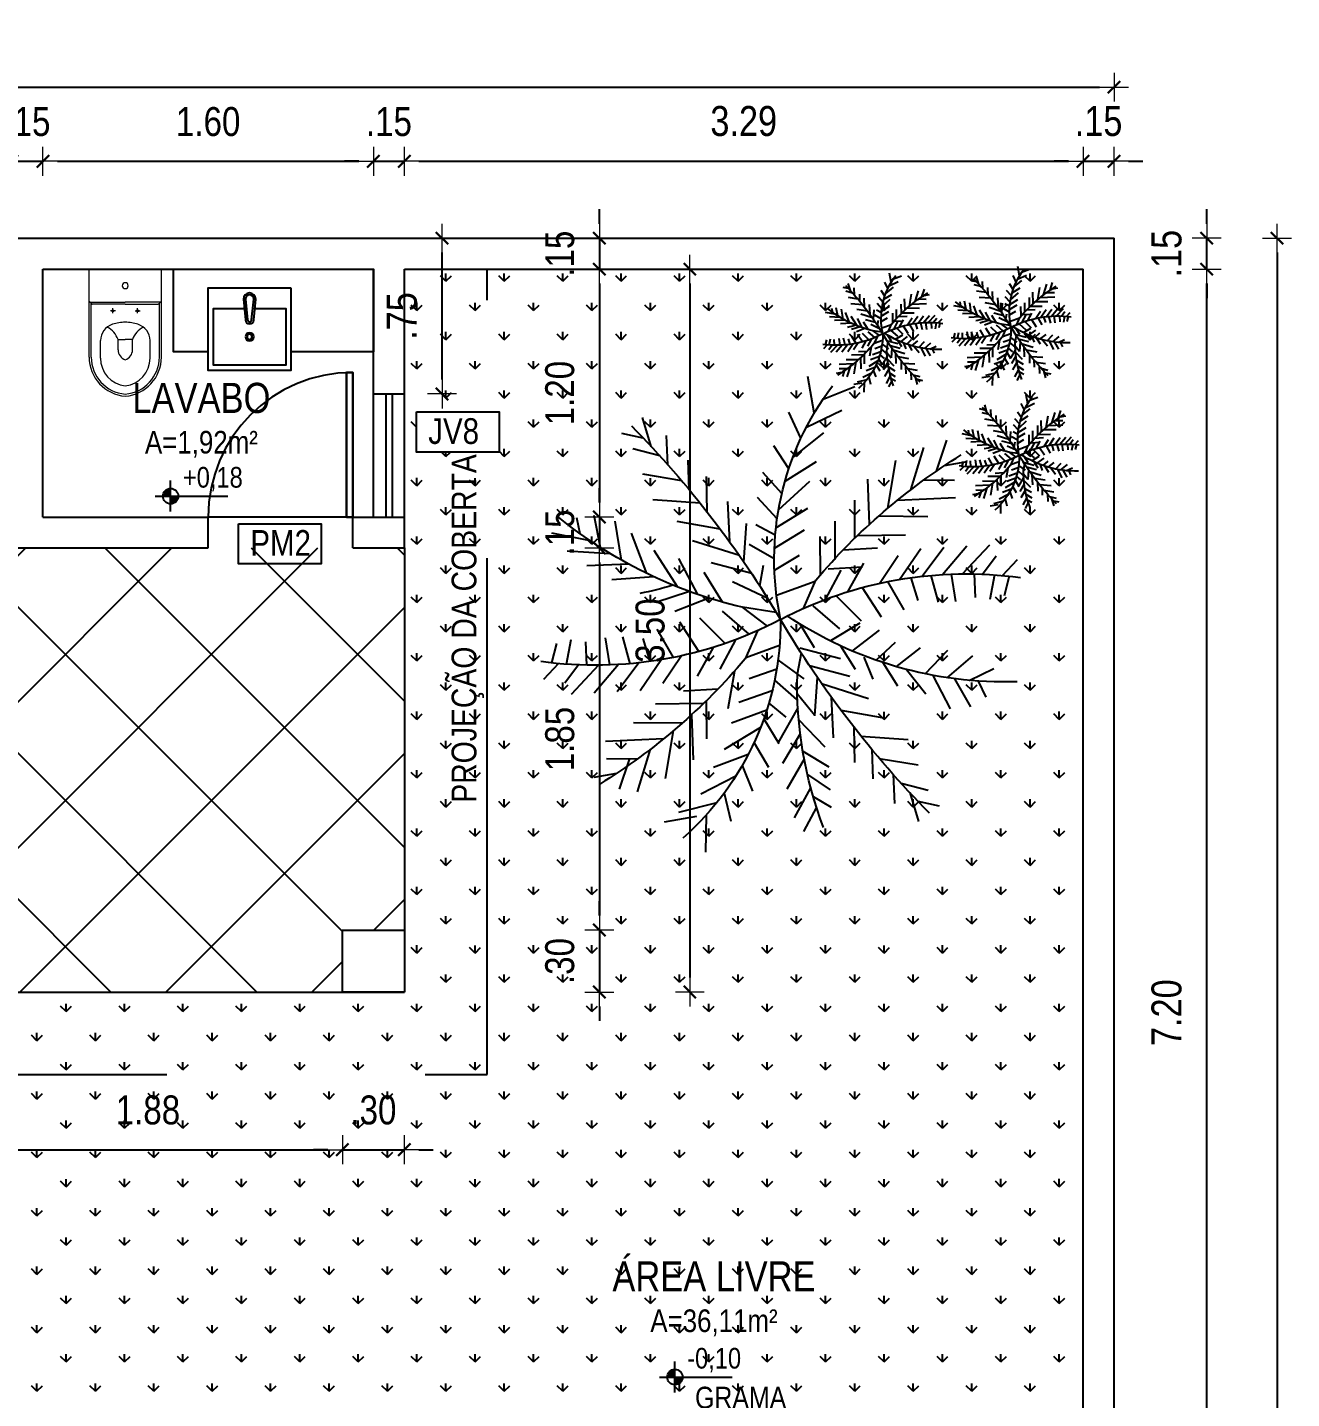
# Model space of a CAD drawing. Header units: millimetres. Extents: x -6300 to 1991, y -4770 to 4545.
# Drawn here: x 1512.57 to 1518.69, y 108.94 to 115.58 of the extents above; entities that cross this region are included whole.
import ezdxf
from ezdxf.enums import TextEntityAlignment as Align

# ---------------------------------------------------------------- set-up
doc = ezdxf.new("R2010")
doc.units = ezdxf.units.MM
doc.header["$LTSCALE"] = 20
doc.header["$MEASUREMENT"] = 0
doc.linetypes.add('CONTINU', pattern=[0])
doc.linetypes.add('HIDDEN2', pattern=[0.1875, 0.125, -0.0625])
doc.layers.get('0').update_dxf_attribs({"linetype": 'CONTINUOUS'})
doc.layers.get('DEFPOINTS').update_dxf_attribs({"linetype": 'CONTINUOUS'})
for name, color, linetype in [('AR-MOB', 252, 'CONTINUOUS'), ('COTA', 7, 'CONTINUOUS'), ('E-hatch', 8, 'CONTINUOUS'), ('E-txt-g', 3, 'CONTINUOUS'), ('LAYER1', 7, 'CONTINUOUS'), ('MOB', 251, 'CONTINUOUS'), ('VE', 118, 'CONTINUOUS'), ('VEGET', 76, 'CONTINUOUS')]:
    doc.layers.add(name, color=color, linetype=linetype)
for name, color, linetype, lineweight in [('E-Lay-9', 9, 'CONTINUOUS', 9), ('E-Pen-C', 4, 'CONTINUOUS', 15), ('E-Pen-G', 3, 'CONTINUOUS', 30), ('E-Txt-W', 7, 'CONTINUOUS', 20)]:
    doc.layers.add(name, color=color, linetype=linetype, lineweight=lineweight)
doc.styles.add('F2', font='ARIALN.TTF')
doc.styles.add('REG60', font='romans.shx', dxfattribs={"width": 0.8, "height": 0.15})
doc.styles.add('REG80', font='romans.shx', dxfattribs={"width": 0.8, "height": 0.2})
doc.dimstyles.new('DIMENSION-1', dxfattribs={"dimtxt": 0.145, "dimasz": 0.07, "dimexe": 1, "dimexo": 0, "dimgap": 0.12, "dimtad": 1, "dimzin": 7, "dimdsep": 46, "dimtxsty": 'F2', "dimblk1": 'TRACO', "dimblk2": 'TRACO', "dimsah": 1, "dimcen": 1, "dimse1": 1, "dimse2": 1, "dimclrd": 4, "dimclre": 256, "dimclrt": 4, "dimadec": 8, "dimazin": 0, "dimtfac": 1, "dimtix": 1, "dimtmove": 2, "dimatfit": 3, "dimldrblk": 'TRACO', "dimfxl": 1, "dimtolj": 1, "dimtzin": 0, "dimarcsym": 0})

# ---------------------------------------------------------------- blocks, each defined once
blk = doc.blocks.new('TRACO')
at = {"layer": 'E-Pen-C'}
for p, q in [((0, 1), (0, -1)), ((-1, 0), (1, 0))]:
    blk.add_line(p, q, dxfattribs=at)
at = {"layer": 'E-Pen-G'}
blk.add_line((-0.424, -0.424), (0.424, 0.424), dxfattribs=at)
blk = doc.blocks.new('*D371')
at = {"color": 4, "lineweight": -2}
for p, q in [((1512.4252, 114.9303), (1512.3552, 114.9303)), ((1512.4952, 114.9303), (1512.6452, 114.9303)), ((1512.7152, 114.9303), (1512.7852, 114.9303))]:
    blk.add_line(p, q, dxfattribs=at)
at = {"layer": 'DEFPOINTS', "color": 0}
for p in [(1512.6452, 114.9303), (1512.4952, 114.4079), (1512.6452, 114.4079)]:
    blk.add_point(p, dxfattribs=at)
at = {"color": 4, "lineweight": -2, "xscale": 0.07, "yscale": 0.07, "zscale": 0.07}
blk.add_blockref('TRACO', (1512.4952, 114.9303), dxfattribs=at)
at = {"color": 4, "lineweight": -2, "xscale": 0.07, "yscale": 0.07, "zscale": 0.07, "rotation": 180}
blk.add_blockref('TRACO', (1512.6452, 114.9303), dxfattribs=at)
at = {"color": 4, "insert": (1512.5702, 115.1218), "char_height": 0.14, "attachment_point": 5, "style": 'F2'}
blk.add_mtext('\\A1;.15', dxfattribs=at)
blk = doc.blocks.new('*D372')
at = {"color": 4, "lineweight": -2}
blk.add_line((1512.7152, 114.9303), (1514.1752, 114.9303), dxfattribs=at)
at = {"layer": 'DEFPOINTS', "color": 0}
for p in [(1514.2452, 114.9303), (1512.6452, 114.4079), (1514.2452, 114.4079)]:
    blk.add_point(p, dxfattribs=at)
at = {"color": 4, "lineweight": -2, "xscale": 0.07, "yscale": 0.07, "zscale": 0.07, "rotation": 180}
blk.add_blockref('TRACO', (1512.6452, 114.9303), dxfattribs=at)
at = {"color": 4, "lineweight": -2, "xscale": 0.07, "yscale": 0.07, "zscale": 0.07}
blk.add_blockref('TRACO', (1514.2452, 114.9303), dxfattribs=at)
at = {"color": 4, "insert": (1513.4452, 115.1218), "char_height": 0.14, "attachment_point": 5, "style": 'F2'}
blk.add_mtext('\\A1;1.60', dxfattribs=at)
blk = doc.blocks.new('*D373')
at = {"color": 4, "lineweight": -2}
for p, q in [((1514.1752, 114.9303), (1514.1052, 114.9303)), ((1514.2452, 114.9303), (1514.3952, 114.9303)), ((1514.4652, 114.9303), (1514.5352, 114.9303))]:
    blk.add_line(p, q, dxfattribs=at)
at = {"layer": 'DEFPOINTS', "color": 0}
for p in [(1514.3952, 114.9303), (1514.2452, 114.4079), (1514.3952, 114.4079)]:
    blk.add_point(p, dxfattribs=at)
at = {"color": 4, "lineweight": -2, "xscale": 0.07, "yscale": 0.07, "zscale": 0.07}
blk.add_blockref('TRACO', (1514.2452, 114.9303), dxfattribs=at)
at = {"color": 4, "lineweight": -2, "xscale": 0.07, "yscale": 0.07, "zscale": 0.07, "rotation": 180}
blk.add_blockref('TRACO', (1514.3952, 114.9303), dxfattribs=at)
at = {"color": 4, "insert": (1514.3202, 115.1218), "char_height": 0.14, "attachment_point": 5, "style": 'F2'}
blk.add_mtext('\\A1;.15', dxfattribs=at)
blk = doc.blocks.new('*D359')
at = {"layer": 'COTA', "color": 4, "linetype": 'Continuous', "lineweight": -2}
for p, q in [((1515.3394, 114.6279), (1515.3394, 114.6979)), ((1515.3394, 114.5579), (1515.3394, 114.4079)), ((1515.3394, 114.3379), (1515.3394, 114.2679))]:
    blk.add_line(p, q, dxfattribs=at)
at = {"layer": 'DEFPOINTS', "color": 0, "linetype": 'Continuous'}
for p in [(1514.0365, 114.5579), (1514.8529, 114.4079), (1515.3394, 114.4079)]:
    blk.add_point(p, dxfattribs=at)
at = {"layer": 'COTA', "color": 4, "linetype": 'Continuous', "lineweight": -2, "xscale": 0.07, "yscale": 0.07, "zscale": 0.07}
for p, rotation in [((1515.3394, 114.5579), 270), ((1515.3394, 114.4079), 90)]:
    blk.add_blockref('TRACO', p, dxfattribs=dict(at, rotation=rotation))
at = {"layer": 'COTA', "color": 4, "linetype": 'Continuous', "insert": (1515.1479, 114.4829), "char_height": 0.14, "attachment_point": 5, "rotation": 90, "style": 'F2'}
blk.add_mtext('\\A1;.15', dxfattribs=at)
blk = doc.blocks.new('*D360')
at = {"color": 4, "lineweight": -2}
blk.add_line((1515.3394, 114.3379), (1515.3394, 113.2779), dxfattribs=at)
at = {"layer": 'DEFPOINTS', "color": 0}
for p in [(1514.7201, 114.4079), (1513.9784, 113.2079), (1515.3394, 113.2079)]:
    blk.add_point(p, dxfattribs=at)
at = {"color": 4, "lineweight": -2, "xscale": 0.07, "yscale": 0.07, "zscale": 0.07}
for p, rotation in [((1515.3394, 114.4079), 90), ((1515.3394, 113.2079), 270)]:
    blk.add_blockref('TRACO', p, dxfattribs=dict(at, rotation=rotation))
at = {"color": 4, "insert": (1515.1479, 113.8079), "char_height": 0.14, "attachment_point": 5, "rotation": 90, "style": 'F2'}
blk.add_mtext('\\A1;1.20', dxfattribs=at)
blk = doc.blocks.new('*D361')
at = {"color": 4, "lineweight": -2}
for p, q in [((1515.3394, 113.2779), (1515.3394, 113.3479)), ((1515.3394, 113.2079), (1515.3394, 113.0579)), ((1515.3394, 112.9879), (1515.3394, 112.9179))]:
    blk.add_line(p, q, dxfattribs=at)
at = {"layer": 'DEFPOINTS', "color": 0}
for p in [(1513.9784, 113.2079), (1514.1284, 113.0579), (1515.3394, 113.0579)]:
    blk.add_point(p, dxfattribs=at)
at = {"color": 4, "lineweight": -2, "xscale": 0.07, "yscale": 0.07, "zscale": 0.07}
for p, rotation in [((1515.3394, 113.2079), 270), ((1515.3394, 113.0579), 90)]:
    blk.add_blockref('TRACO', p, dxfattribs=dict(at, rotation=rotation))
at = {"color": 4, "insert": (1515.1479, 113.1329), "char_height": 0.14, "attachment_point": 5, "rotation": 90, "style": 'F2'}
blk.add_mtext('\\A1;.15', dxfattribs=at)
blk = doc.blocks.new('*D362')
at = {"layer": 'COTA', "color": 4, "linetype": 'Continuous', "lineweight": -2}
blk.add_line((1515.3394, 112.9879), (1515.3394, 111.2779), dxfattribs=at)
at = {"layer": 'DEFPOINTS', "color": 0, "linetype": 'Continuous'}
for p in [(1514.1284, 113.0579), (1514.1284, 111.2079), (1515.3394, 111.2079)]:
    blk.add_point(p, dxfattribs=at)
at = {"layer": 'COTA', "color": 4, "linetype": 'Continuous', "lineweight": -2, "xscale": 0.07, "yscale": 0.07, "zscale": 0.07}
for p, rotation in [((1515.3394, 113.0579), 90), ((1515.3394, 111.2079), 270)]:
    blk.add_blockref('TRACO', p, dxfattribs=dict(at, rotation=rotation))
at = {"layer": 'COTA', "color": 4, "linetype": 'Continuous', "insert": (1515.1479, 112.1329), "char_height": 0.14, "attachment_point": 5, "rotation": 90, "style": 'F2'}
blk.add_mtext('\\A1;1.85', dxfattribs=at)
blk = doc.blocks.new('*D363')
at = {"color": 4, "lineweight": -2}
for p, q in [((1515.3394, 111.2779), (1515.3394, 111.3479)), ((1515.3394, 111.2079), (1515.3394, 110.9079)), ((1515.3394, 110.8379), (1515.3394, 110.7679))]:
    blk.add_line(p, q, dxfattribs=at)
at = {"layer": 'DEFPOINTS', "color": 0}
for p in [(1514.1284, 111.2079), (1514.1284, 110.9079), (1515.3394, 110.9079)]:
    blk.add_point(p, dxfattribs=at)
at = {"color": 4, "lineweight": -2, "xscale": 0.07, "yscale": 0.07, "zscale": 0.07}
for p, rotation in [((1515.3394, 111.2079), 270), ((1515.3394, 110.9079), 90)]:
    blk.add_blockref('TRACO', p, dxfattribs=dict(at, rotation=rotation))
at = {"color": 4, "insert": (1515.1479, 111.0579), "char_height": 0.14, "attachment_point": 5, "rotation": 90, "style": 'F2'}
blk.add_mtext('\\A1;.30', dxfattribs=at)
blk = doc.blocks.new('*D364')
at = {"layer": 'COTA', "color": 4, "linetype": 'Continuous', "lineweight": -2}
blk.add_line((1515.7769, 114.3379), (1515.7769, 110.9779), dxfattribs=at)
at = {"layer": 'DEFPOINTS', "color": 0, "linetype": 'Continuous'}
for p in [(1514.1284, 114.4079), (1514.1284, 110.9079), (1515.7769, 110.9079)]:
    blk.add_point(p, dxfattribs=at)
at = {"layer": 'COTA', "color": 4, "linetype": 'Continuous', "lineweight": -2, "xscale": 0.07, "yscale": 0.07, "zscale": 0.07}
for p, rotation in [((1515.7769, 114.4079), 90), ((1515.7769, 110.9079), 270)]:
    blk.add_blockref('TRACO', p, dxfattribs=dict(at, rotation=rotation))
at = {"layer": 'COTA', "color": 4, "linetype": 'Continuous', "insert": (1515.5854, 112.6579), "char_height": 0.14, "attachment_point": 5, "rotation": 90, "style": 'F2'}
blk.add_mtext('\\A1;3.50', dxfattribs=at)
blk = doc.blocks.new('*D379')
at = {"color": 4, "lineweight": -2}
blk.add_line((1512.2818, 110.1447), (1514.0252, 110.1447), dxfattribs=at)
at = {"layer": 'DEFPOINTS', "color": 0}
for p in [(1512.2118, 110.9079), (1514.0952, 110.9079), (1514.0952, 110.1447)]:
    blk.add_point(p, dxfattribs=at)
at = {"color": 4, "lineweight": -2, "xscale": 0.07, "yscale": 0.07, "zscale": 0.07, "rotation": 180}
blk.add_blockref('TRACO', (1512.2118, 110.1447), dxfattribs=at)
at = {"color": 4, "lineweight": -2, "xscale": 0.07, "yscale": 0.07, "zscale": 0.07}
blk.add_blockref('TRACO', (1514.0952, 110.1447), dxfattribs=at)
at = {"color": 4, "insert": (1513.1535, 110.3362), "char_height": 0.14, "attachment_point": 5, "style": 'F2'}
blk.add_mtext('\\A1;1.88', dxfattribs=at)
blk = doc.blocks.new('*D365')
at = {"color": 4, "lineweight": -2}
for p, q in [((1514.0252, 110.1447), (1513.9552, 110.1447)), ((1514.0952, 110.1447), (1514.3952, 110.1447)), ((1514.4652, 110.1447), (1514.5352, 110.1447))]:
    blk.add_line(p, q, dxfattribs=at)
at = {"layer": 'DEFPOINTS', "color": 0}
for p in [(1514.0952, 110.9079), (1514.3952, 110.9079), (1514.3952, 110.1447)]:
    blk.add_point(p, dxfattribs=at)
at = {"color": 4, "lineweight": -2, "xscale": 0.07, "yscale": 0.07, "zscale": 0.07}
blk.add_blockref('TRACO', (1514.0952, 110.1447), dxfattribs=at)
at = {"color": 4, "lineweight": -2, "xscale": 0.07, "yscale": 0.07, "zscale": 0.07, "rotation": 180}
blk.add_blockref('TRACO', (1514.3952, 110.1447), dxfattribs=at)
at = {"color": 4, "insert": (1514.2452, 110.3362), "char_height": 0.14, "attachment_point": 5, "style": 'F2'}
blk.add_mtext('\\A1;.30', dxfattribs=at)
blk = doc.blocks.new('CUBA QUADRADA-flat-4-flat-1')
at = {"layer": 'MOB'}
blk.add_lwpolyline([(0, -0.2), (0.4, -0.2), (0.4, 0.2), (0, 0.2)], close=True, dxfattribs=at)
blk.add_lwpolyline([(0.1, -0.0255), (0.1, -0.175), (0.375, -0.175), (0.375, 0.175), (0.1, 0.175), (0.1, 0.0255)], dxfattribs=at)
for points in [[(0.155, -0.02), (0.055, -0.03, -1), (0.055, 0.03), (0.155, 0.02, -1)], [(0.155, -0.01), (0.055, -0.02, -1), (0.055, 0.02), (0.155, 0.01, -1)]]:
    blk.add_lwpolyline(points, format="xyb", close=True, dxfattribs=at)
for radius in [0.02, 0.0125]:
    blk.add_circle((0.2375, 0), radius, dxfattribs=at)
blk = doc.blocks.new('vaso-s')
at = {"color": 8}
for start, end in [(0, 180), (180, 0)]:
    blk.add_arc((0.08, 0), 0.0143, start, end, dxfattribs=at)
at = {"layer": 'E-Lay-9', "color": 8}
for p, q in [((0, 0.17), (0, 0)), ((0.4256, 0.175), (0.005, 0.175)), ((0.16, 0.17), (0.16, 0.17)), ((0.16, 0.17), (0.16, 0)), ((0.4256, 0.165), (0.165, 0.165)), ((0.17, 0), (0.17, 0.16)), ((0.2013, 0.0479), (0.2013, 0.0722)), ((0.4306, 0.12), (0.3459, 0.12)), ((0.2134, 0.06), (0.1891, 0.06)), ((0.3406, 0.035), (0.3406, 0)), ((0.3906, 0.035), (0.3406, 0.035)), ((0, -0.17), (0, 0)), ((0.16, -0.17), (0.16, 0)), ((0.17, 0), (0.17, -0.1601)), ((0.2134, -0.06), (0.1891, -0.06)), ((0.2013, -0.0479), (0.2013, -0.0722)), ((0.3406, -0.035), (0.3406, 0)), ((0.3906, -0.035), (0.3406, -0.035)), ((0.4306, -0.12), (0.3459, -0.12)), ((0.4256, -0.175), (0.005, -0.175)), ((0.16, -0.17), (0.16, -0.17)), ((0.4256, -0.165), (0.165, -0.165))]:
    blk.add_line(p, q, dxfattribs=at)
for centre in [(0.2013, 0.06), (0.2013, -0.06)]:
    blk.add_circle(centre, 0.005, dxfattribs=at)
for centre, radius, start, end in [((0.005, 0.17), 0.005, 90, 180), ((0.155, 0.17), 0.005, 0, 90), ((0.165, 0.17), 0.00495, 180, 270), ((0.165, 0.16), 0.00495, 0, 90), ((0.4256, -0.015), 0.19, 4.52806, 90), ((0.4256, -0.015), 0.18, 4.78019, 90), ((0.3459, 0.0375), 0.0825, 90, 163.03545), ((0.3754, 0.1358), 0.1066, 206.93947, 250.96472), ((0.4306, -0.015), 0.135, 6.37937, 90), ((0.518, -0.015), 0.2624, 163.03545, 176.7233), ((0.3906, -0.015), 0.05, 17.4576, 90), ((0.518, 0.015), 0.2624, 183.2767, 196.96455), ((0.3459, -0.0375), 0.0825, 196.96455, 270), ((0.3754, -0.1358), 0.1066, 109.03528, 153.06053), ((0.3906, 0.015), 0.05, 270, 342.5424), ((0.4256, 0.015), 0.19, 270, 355.47194), ((0.4256, 0.015), 0.18, 270, 355.21981), ((0.4306, 0.015), 0.135, 270, 353.62063), ((0.005, -0.17), 0.005, 180, 270), ((0.155, -0.17), 0.005, 270, 0), ((0.165, -0.17), 0.00495, 90, 180), ((0.165, -0.1601), 0.00495, 270, 0)]:
    blk.add_arc(centre, radius, start, end, dxfattribs=at)
blk = doc.blocks.new('TXT-AMB75')
at = {"layer": 'E-txt-g', "style": 'REG80', "width": 0.8, "flags": 8}
blk.add_attdef('TXT', text='', height=0.2, dxfattribs=at).set_placement((0.0055, 0.2964), align=Align.CENTER)
at = {"layer": 'E-Txt-W', "style": 'REG60', "width": 0.8, "flags": 8}
blk.add_attdef('TXT', text='', height=0.15, dxfattribs=at).set_placement((0.0055, 0.0271), align=Align.CENTER)
blk = doc.blocks.new('NV')
at = {"color": 4, "linetype": 'ByBlock', "ltscale": 0.5}
for p, q in [((-1.414, -0.142), (-1.414, 0.107)), ((-1.539, -0.018), (-0.953, -0.018))]:
    blk.add_line(p, q, dxfattribs=at)
at = {"color": 4, "ltscale": 2.5}
blk.add_circle((-1.414, -0.018), 0.0622, dxfattribs=at)
at = {"color": 4}
for points in [[(-1.414, -0.018), (-1.458, 0.026), (-1.476, -0.018), (-1.472, 0.006)], [(-1.414, -0.018), (-1.414, 0.045), (-1.458, 0.026), (-1.438, 0.04)], [(-1.414, -0.018), (-1.352, -0.018), (-1.37, -0.062), (-1.357, -0.041)], [(-1.414, -0.018), (-1.37, -0.062), (-1.414, -0.08), (-1.39, -0.075)]]:
    blk.add_solid(points, dxfattribs=at)
at = {"layer": 'E-Txt-W', "color": 4, "ltscale": 2.5, "style": 'F2'}
blk.add_attdef('COTAPISO', (-1.306, 0.073), '', height=0.15, dxfattribs=at)
blk = doc.blocks.new('*D367')
at = {"layer": 'COTA', "color": 4, "linetype": 'Continuous', "lineweight": -2}
blk.add_line((1514.5773, 113.8741), (1514.5773, 114.4879), dxfattribs=at)
at = {"layer": 'DEFPOINTS', "color": 0, "linetype": 'Continuous'}
for p in [(1514.3952, 114.5579), (1514.5773, 114.5579), (1514.3952, 113.8041, -0.3277)]:
    blk.add_point(p, dxfattribs=at)
at = {"layer": 'COTA', "color": 4, "linetype": 'Continuous', "lineweight": -2, "xscale": 0.07, "yscale": 0.07, "zscale": 0.07}
for p, rotation in [((1514.5773, 114.5579), 90), ((1514.5773, 113.8041), 270)]:
    blk.add_blockref('TRACO', p, dxfattribs=dict(at, rotation=rotation))
at = {"layer": 'COTA', "color": 4, "linetype": 'Continuous', "insert": (1514.3836, 114.181), "char_height": 0.145, "attachment_point": 5, "rotation": 90, "style": 'F2'}
blk.add_mtext('\\A1;.75', dxfattribs=at)
blk = doc.blocks.new('*D417')
at = {"layer": 'COTA', "color": 4, "linetype": 'Continuous', "lineweight": -2}
blk.add_line((1518.2796, 107.2779), (1518.2796, 114.3379), dxfattribs=at)
at = {"layer": 'DEFPOINTS', "color": 0, "linetype": 'Continuous'}
for p in [(1517.6809, 114.4079, -1.8296), (1518.2796, 114.4079), (1514.6809, 107.2079, -1.8296)]:
    blk.add_point(p, dxfattribs=at)
at = {"layer": 'COTA', "color": 4, "linetype": 'Continuous', "lineweight": -2, "xscale": 0.07, "yscale": 0.07, "zscale": 0.07}
for p, rotation in [((1518.2796, 114.4079), 90), ((1518.2796, 107.2079), 270)]:
    blk.add_blockref('TRACO', p, dxfattribs=dict(at, rotation=rotation))
at = {"layer": 'COTA', "color": 4, "linetype": 'Continuous', "insert": (1518.0855, 110.8079), "char_height": 0.145, "attachment_point": 5, "rotation": 90, "style": 'F2'}
blk.add_mtext('\\A1;7.20', dxfattribs=at)
blk = doc.blocks.new('*D418')
at = {"layer": 'COTA', "color": 4, "linetype": 'Continuous', "lineweight": -2}
for p, q in [((1518.2796, 114.6279), (1518.2796, 114.6979)), ((1518.2796, 114.4079), (1518.2796, 114.5579)), ((1518.2796, 114.3379), (1518.2796, 114.2679))]:
    blk.add_line(p, q, dxfattribs=at)
at = {"layer": 'DEFPOINTS', "color": 0, "linetype": 'Continuous'}
for p in [(1517.6809, 114.5579, -1.8296), (1518.2796, 114.5579), (1517.6809, 114.4079, -1.8296)]:
    blk.add_point(p, dxfattribs=at)
at = {"layer": 'COTA', "color": 4, "linetype": 'Continuous', "lineweight": -2, "xscale": 0.07, "yscale": 0.07, "zscale": 0.07}
for p, rotation in [((1518.2796, 114.5579), 270), ((1518.2796, 114.4079), 90)]:
    blk.add_blockref('TRACO', p, dxfattribs=dict(at, rotation=rotation))
at = {"layer": 'COTA', "color": 4, "linetype": 'Continuous', "insert": (1518.0855, 114.4829), "char_height": 0.145, "attachment_point": 5, "rotation": 90, "style": 'F2'}
blk.add_mtext('\\A1;.15', dxfattribs=at)
blk = doc.blocks.new('*D419')
at = {"layer": 'COTA', "color": 4, "linetype": 'Continuous', "lineweight": -2}
blk.add_line((1518.6203, 114.4879), (1518.6203, 93.6279), dxfattribs=at)
at = {"layer": 'DEFPOINTS', "color": 0, "linetype": 'Continuous'}
for p in [(1517.8309, 114.5579, -1.8296), (1517.8309, 93.5579, -1.8296), (1518.6203, 93.5579)]:
    blk.add_point(p, dxfattribs=at)
at = {"layer": 'COTA', "color": 4, "linetype": 'Continuous', "lineweight": -2, "xscale": 0.07, "yscale": 0.07, "zscale": 0.07}
for p, rotation in [((1518.6203, 114.5579), 90), ((1518.6203, 93.5579), 270)]:
    blk.add_blockref('TRACO', p, dxfattribs=dict(at, rotation=rotation))
at = {"layer": 'COTA', "color": 4, "linetype": 'Continuous', "insert": (1518.4262, 104.0579), "char_height": 0.145, "attachment_point": 5, "rotation": 90, "style": 'F2'}
blk.add_mtext('\\A1;21.00', dxfattribs=at)
blk = doc.blocks.new('*D420')
at = {"layer": 'COTA', "color": 4, "linetype": 'Continuous', "lineweight": -2}
blk.add_line((1514.4652, 114.9303), (1517.6109, 114.9303), dxfattribs=at)
at = {"layer": 'DEFPOINTS', "color": 0, "linetype": 'Continuous'}
for p in [(1517.6809, 114.9303), (1514.3952, 114.5579, -2.0762), (1517.6809, 114.5579, -1.8296)]:
    blk.add_point(p, dxfattribs=at)
at = {"layer": 'COTA', "color": 4, "linetype": 'Continuous', "lineweight": -2, "xscale": 0.07, "yscale": 0.07, "zscale": 0.07, "rotation": 180}
blk.add_blockref('TRACO', (1514.3952, 114.9303), dxfattribs=at)
at = {"layer": 'COTA', "color": 4, "linetype": 'Continuous', "lineweight": -2, "xscale": 0.07, "yscale": 0.07, "zscale": 0.07}
blk.add_blockref('TRACO', (1517.6809, 114.9303), dxfattribs=at)
at = {"layer": 'COTA', "color": 4, "linetype": 'Continuous', "insert": (1516.038, 115.1244), "char_height": 0.145, "attachment_point": 5, "style": 'F2'}
blk.add_mtext('\\A1;3.29', dxfattribs=at)
blk = doc.blocks.new('*D421')
at = {"layer": 'COTA', "color": 4, "linetype": 'Continuous', "lineweight": -2}
for p, q in [((1517.6109, 114.9303), (1517.5409, 114.9303)), ((1517.6809, 114.9303), (1517.8309, 114.9303)), ((1517.9009, 114.9303), (1517.9709, 114.9303))]:
    blk.add_line(p, q, dxfattribs=at)
at = {"layer": 'DEFPOINTS', "color": 0, "linetype": 'Continuous'}
for p in [(1517.8309, 114.9303), (1517.6809, 114.5579, -1.8296), (1517.8309, 114.5579, -1.8296)]:
    blk.add_point(p, dxfattribs=at)
at = {"layer": 'COTA', "color": 4, "linetype": 'Continuous', "lineweight": -2, "xscale": 0.07, "yscale": 0.07, "zscale": 0.07}
blk.add_blockref('TRACO', (1517.6809, 114.9303), dxfattribs=at)
at = {"layer": 'COTA', "color": 4, "linetype": 'Continuous', "lineweight": -2, "xscale": 0.07, "yscale": 0.07, "zscale": 0.07, "rotation": 180}
blk.add_blockref('TRACO', (1517.8309, 114.9303), dxfattribs=at)
at = {"layer": 'COTA', "color": 4, "linetype": 'Continuous', "insert": (1517.7559, 115.1244), "char_height": 0.145, "attachment_point": 5, "style": 'F2'}
blk.add_mtext('\\A1;.15', dxfattribs=at)
blk = doc.blocks.new('*D422')
at = {"layer": 'COTA', "color": 4, "linetype": 'Continuous', "lineweight": -2}
blk.add_line((1495.4009, 115.2893), (1517.7609, 115.2893), dxfattribs=at)
at = {"layer": 'DEFPOINTS', "color": 0, "linetype": 'Continuous'}
for p in [(1517.8309, 115.2893), (1495.3309, 114.5579, -1.8296), (1517.8309, 114.5579, -1.8296)]:
    blk.add_point(p, dxfattribs=at)
at = {"layer": 'COTA', "color": 4, "linetype": 'Continuous', "lineweight": -2, "xscale": 0.07, "yscale": 0.07, "zscale": 0.07, "rotation": 180}
blk.add_blockref('TRACO', (1495.3309, 115.2893), dxfattribs=at)
at = {"layer": 'COTA', "color": 4, "linetype": 'Continuous', "lineweight": -2, "xscale": 0.07, "yscale": 0.07, "zscale": 0.07}
blk.add_blockref('TRACO', (1517.8309, 115.2893), dxfattribs=at)
at = {"layer": 'COTA', "color": 4, "linetype": 'Continuous', "insert": (1506.5809, 115.4833), "char_height": 0.145, "attachment_point": 5, "style": 'F2'}
blk.add_mtext('\\A1;22.50', dxfattribs=at)
blk = doc.blocks.new('FLOR2')
at = {"layer": 'VE', "color": 8}
for p, q in [((-80.3, 253.3), (-101.6, 282.1)), ((-82.6, 266.8), (-71.8, 290.5)), ((53.2, 243.8), (73.7, 286)), ((-77.5, 238.1), (-64.7, 269)), ((53.7, 258.4), (40.8, 273)), ((-74.7, 224.4), (-101.7, 246.3)), ((52.3, 229.2), (26.3, 258.5)), ((51.1, 215.2), (79.6, 258.5)), ((-69.4, 199.7), (-47.7, 241.3)), ((49.4, 200.4), (16.6, 234.2)), ((48.1, 190.9), (79.6, 229.4)), ((-61.3, 166.2), (-30.7, 213.6)), ((-66.3, 186.3), (-93.5, 208.1)), ((43.9, 166.6), (16.6, 210)), ((197.1, 193.1), (174.8, 202.3)), ((42.1, 157.4), (74.8, 195.4)), ((187.8, 178.2), (161.1, 191.4)), ((193, 186.4), (218.9, 189.4)), ((-57.8, 153.1), (-91, 179.1)), ((-50.9, 128.4), (-27.3, 174.9)), ((34.9, 127.8), (16.6, 176)), ((174.2, 158.1), (152.7, 176.1)), ((179.9, 166.3), (207.2, 166.2)), ((-228.8, 121.8), (-258.8, 154)), ((157.5, 136.3), (134.7, 159.9)), ((166, 147.1), (213.3, 152.2)), ((-195.2, 116.4), (-211.3, 146.7)), ((-157.4, 106.1), (-168.5, 136.9)), ((-45.4, 110.2), (-82.7, 140.9)), ((-39.3, 91.1), (-19.9, 146.4)), ((27.5, 102.9), (6.9, 146.9)), ((30.7, 113.1), (65.1, 137.2)), ((141.8, 117.9), (121.5, 144.1)), ((150.9, 128.4), (195.6, 131.1)), ((-248.3, 123.4), (-282.9, 101.8)), ((-209.5, 119.1), (-251.1, 97.5)), ((-128.8, 95.1), (-135.3, 128.2)), ((-101.1, 81.5), (-107.5, 115.3)), ((105, 81.1), (89.8, 117)), ((125.4, 100.5), (108.7, 123.5)), ((-171.1, 110.4), (-216.8, 98.5)), ((-143, 100.9), (-184.2, 85)), ((-36.3, 82.2), (-75, 107.5)), ((-30.9, 66.6), (-12.1, 113)), ((17.2, 73.9), (2, 112.9)), ((23.1, 89.8), (60.2, 112.9)), ((81.1, 61.1), (66.9, 100.4)), ((134.9, 110.4), (178, 110.1)), ((-110.7, 86.6), (-160.6, 77.4)), ((-84.2, 71.5), (-80.2, 97.5)), ((-61, 55.7), (-56.7, 89.9)), ((54.7, 41.9), (48.8, 84.2)), ((115.6, 91), (160.4, 89.1)), ((189.8, 32.5), (233.7, 85.8)), ((-91.7, 76.1), (-133.4, 59.7)), ((-18.6, 33.4), (-9.2, 79.1)), ((28.8, 25.6), (25.9, 67.6)), ((97.7, 74.8), (137.5, 72.5)), ((161.6, 26), (195.9, 72.7)), ((228.3, 43.3), (249.4, 72.6)), ((256.3, 52.6), (276.4, 71.1)), ((-71.4, 63.1), (-110.4, 47.3)), ((-25, 50.2), (-47.6, 61.3)), ((-11.4, 15.4), (7.9, 51.4)), ((7.7, 13.9), (7.9, 51.4)), ((67, 50.6), (105.8, 45.4)), ((127.7, 19.7), (162.5, 64.9)), ((234.1, 50.4), (269.5, 38.8)), ((-50.4, 47.4), (-82.6, 34.3)), ((43.6, 34.6), (82.9, 28.8)), ((103.6, 16.2), (129.9, 47.5)), ((209.1, 37.6), (258.9, 19.8)), ((-162.2, -10.6), (-203.9, 23.1)), ((-138.3, -6.5), (-174.5, 20.9)), ((-104.1, -2.9), (-140.4, 24.4)), ((-79, 0.2), (-115.2, 27.6)), ((-27.9, 27.5), (-69, 0.4)), ((19.5, 20.2), (55.1, 11.7)), ((122.9, 19), (159.1, -8.4)), ((146.8, 23), (188.6, -10.7)), ((175.1, 28.9), (226.4, 2.4)), ((-190.4, -16.5), (-241.7, 10.1)), ((-34.8, -7.8), (-70.5, 0.7)), ((17.8, -11.5), (53.6, 12.1)), ((74.5, 13.1), (115.2, -7.4)), ((-224.4, -25.1), (-274.3, -7.4)), ((-176.9, -13.5), (-211.2, -60.3)), ((-143.1, -7.2), (-177.8, -52.5)), ((-119, -3.8), (-145.3, -35)), ((-90.2, -2.9), (-116.5, -34.1)), ((-59, -22.2), (-98.2, -16.3)), ((-43.8, -14.7), (-40.9, -56.7)), ((-17.4, -15.4), (-5.3, -45.9)), ((42.4, -25.6), (71.3, -6.3)), ((66.1, -36.8), (101.2, -13.5)), ((-260.6, -36.3), (-297.5, -24.2)), ((-243.7, -30.8), (-264.8, -60.1)), ((-205.1, -20), (-249, -73.3)), ((-70, -29.4), (-64.1, -71.7)), ((5.3, -32.4), (-13.4, -78.7)), ((32.9, -20.5), (32.1, -58.5)), ((54.4, -31.5), (57.1, -66)), ((88.6, -45.5), (126.2, -21)), ((240.1, -54.5), (268.6, -27.6)), ((-271.7, -40.1), (-291.8, -58.6)), ((-82.4, -38.1), (-121.1, -32.9)), ((-96.4, -48.6), (-82.2, -87.9)), ((9.6, -37.7), (32.3, -48.8)), ((80.3, -42.5), (81.7, -68.7)), ((98.9, -48.8), (111.9, -80.7)), ((109.3, -51.9), (156.4, -33)), ((143.9, -59.5), (181, -35.7)), ((173.3, -63.2), (215.7, -42.4)), ((212.6, -64.1), (249.1, -34.6)), ((-113, -62.3), (-152.8, -60)), ((-23.5, -56.8), (-61.5, -71.9)), ((15.6, -54.2), (-3.2, -100.5)), ((50.8, -62.6), (58.9, -94.5)), ((128.7, -56.7), (141.8, -87.8)), ((159, -61.7), (176, -89.7)), ((198, -64.3), (219.9, -90.7)), ((232.1, -62.8), (267.9, -88.5)), ((-131, -78.5), (-175.7, -76.6)), ((-120.3, -68.7), (-105.1, -104.5)), ((-25.5, -69.9), (-13.5, -100.4)), ((23.9, -78.7), (4.6, -133.9)), ((21, -69.7), (59.6, -95)), ((64.2, -73.5), (111.4, -79.4)), ((-150.3, -97.9), (-193.3, -97.6)), ((-140.7, -88), (-124, -111.1)), ((-28.9, -84.6), (-68.3, -95.7)), ((30, -97.7), (67.4, -128.4)), ((74.6, -82.5), (81.9, -127.1)), ((87.1, -94.1), (128.1, -98.7)), ((-157.1, -105.4), (-136.8, -131.7)), ((-37.2, -114.1), (-68.5, -119.5)), ((-31.5, -100), (-16.7, -124.3)), ((101.9, -109), (98.1, -145.2)), ((-166.3, -115.9), (-211, -118.7)), ((-172.9, -123.8), (-150, -147.4)), ((-39.9, -122.1), (-27.9, -152.6)), ((35.5, -115.9), (12, -162.5)), ((108.6, -116.2), (149.5, -121.2)), ((120.9, -130.2), (119.1, -162.8)), ((-181.4, -134.6), (-228.6, -139.7)), ((-189.5, -145.7), (-168.1, -163.6)), ((-45.5, -137.8), (-81, -147.5)), ((42.5, -140.6), (75.6, -166.6)), ((131.2, -142.8), (171.4, -148.5)), ((-195.2, -153.8), (-222.5, -153.8)), ((-50.1, -149.5), (-40.8, -185.5)), ((45.9, -153.7), (15.3, -201.1)), ((137.7, -151.4), (134.9, -176.1)), ((145.5, -162.1), (177.9, -167.4)), ((-208.4, -174), (-234.3, -177)), ((-203.2, -165.8), (-176.5, -178.9)), ((-59.4, -170.6), (-98.3, -175.1)), ((-63.4, -178.9), (-44, -219.3)), ((50.9, -173.8), (78.2, -195.6)), ((-212.4, -180.7), (-190.1, -189.9)), ((-71.3, -194.2), (-110.7, -203.1)), ((54.1, -187.2), (32.4, -228.8)), ((-75.6, -202), (-60.4, -237.2)), ((59.4, -211.9), (86.4, -233.9)), ((-84.5, -217), (-113.5, -232.1)), ((-90.3, -226.2), (-80.6, -245)), ((62.1, -225.6), (49.4, -256.6)), ((64.9, -240.8), (86.2, -269.6)), ((67.3, -254.3), (56.5, -278))]:
    blk.add_line(p, q, dxfattribs=at)
for centre, radius, start, end in [((1087.9, 462.4), 1186.7, 188.516, 202.6061), ((-486.5, 269.5), 540.3, 336.1944, 2.2987), ((-211.8, 435.3), 475.2, 295.4351, 330.987), ((-111.8, 349.6), 262, 304.4561, 313.2891), ((-266.2, -219.1), 342.9, 41.079, 90.2435), ((11.4, 742.8), 732.4, 273.4205, 291.3892), ((-26.8, -730.3), 732.4, 93.4205, 111.3892), ((196.4, -422.9), 475.2, 115.4351, 150.987), ((-481.7, 27.7), 466.5, 321.3423, 356.988), ((200.6, 278.7), 342.9, 232.5988, 281.7634), ((-1103.2, -449.9), 1186.7, 8.516, 22.6061), ((-241, -435.3), 473.3, 32.1218, 54.7349)]:
    blk.add_arc(centre, radius, start, end, dxfattribs=at)

msp = doc.modelspace()

# ---------------------------------------------------------------- hatches: boundary and pattern name
h = msp.add_hatch()
h.set_pattern_fill('ANSI37,_O', color=8, scale=4, angle=270)
h.set_pattern_definition([(315, (-0.10146, 0.4659), (0.35355339, 0.35355339), []), (45, (-0.10146, 0.4659), (-0.35355339, 0.35355339), [])])
h.paths.add_polyline_path([(1512.4952, 114.4079), (1511.5952, 114.4079), (1511.5952, 113.7579), (1512.4952, 113.7579)], flags=17)
h.paths.add_polyline_path([(1509.2808, 113.8079), (1511.5952, 113.8079), (1511.5952, 114.4079), (1509.2808, 114.4079)], flags=16)
h.paths.add_polyline_path([(1510.4264, 112.7661), (1510.9657, 112.7661), (1510.9657, 112.9924), (1510.4264, 112.9924)], flags=24)
h.paths.add_polyline_path([(1510.5466, 112.1983), (1510.5466, 112.2356), (1510.5323, 112.2327), (1510.5202, 112.2246)], flags=24)
h.paths.add_polyline_path([(1510.5466, 112.1983), (1510.5202, 112.2246), (1510.5121, 112.2125), (1510.5093, 112.1983)], flags=24)
h.paths.add_polyline_path([(1510.5466, 112.1983), (1510.5839, 112.1983), (1510.5811, 112.184), (1510.573, 112.1719)], flags=24)
h.paths.add_polyline_path([(1510.5466, 112.1983), (1510.573, 112.1719), (1510.5609, 112.1638), (1510.5466, 112.1609)], flags=24)
edge = h.paths.add_edge_path(flags=16)
edge.add_line((1510.5466, 112.1236), (1510.5466, 112.2729))
edge = h.paths.add_edge_path(flags=16)
edge.add_arc((1510.5466, 112.1983), 0.0373, 0, 360)
edge = h.paths.add_edge_path(flags=16)
edge.add_line((1510.472, 112.1983), (1510.8231, 112.1983))
h.paths.add_polyline_path([(1510.5763, 112.1894), (1510.9263, 112.1894), (1510.9263, 112.3697), (1510.5763, 112.3697)], flags=24)
h.paths.add_polyline_path([(1509.5635, 112.5518), (1511.8286, 112.5518), (1511.8286, 112.8309), (1509.5635, 112.8309)], flags=24)
h.paths.add_polyline_path([(1510.355, 112.3499), (1511.0371, 112.3499), (1511.0371, 112.5471), (1510.355, 112.5471)], flags=24)
h.paths.add_polyline_path([(1507.6952, 110.9079), (1507.3952, 110.9079), (1507.3952, 111.2079), (1507.6952, 111.2079)], flags=17)
h.paths.add_polyline_path([(1509.8785, 110.9079), (1509.5785, 110.9079), (1509.5785, 111.2079), (1509.8785, 111.2079)])
h.paths.add_polyline_path([(1512.2118, 110.9079), (1511.9118, 110.9079), (1511.9118, 111.2079), (1512.2118, 111.2079)], flags=17)
h.paths.add_polyline_path([(1514.3952, 110.9079), (1514.0952, 110.9079), (1514.0952, 111.2079), (1514.3952, 111.2079)], flags=17)
edge = h.paths.add_edge_path()
edge.add_line((1507.3952, 114.4079), (1512.4952, 114.4079))
edge.add_line((1512.4952, 114.4079), (1512.4952, 113.0579))
edge.add_line((1512.4952, 113.0579), (1514.3952, 113.0579))
edge.add_line((1514.3952, 113.0579), (1514.3952, 110.9079))
edge.add_line((1514.3952, 110.9079), (1507.3952, 110.9079))
edge.add_line((1507.3952, 110.9079), (1507.3938, 114.4079))
h.paths.add_polyline_path([(1509.0679, 112.6175), (1509.0679, 112.9997), (1508.7765, 112.9997), (1508.7765, 112.6175)], flags=24)
h.paths.add_polyline_path([(1509.0679, 110.9079), (1509.0679, 111.2009), (1508.7765, 111.2009), (1508.7765, 110.9079)], flags=24)
h.paths.add_polyline_path([(1508.2303, 112.5419), (1508.2303, 112.9241), (1507.9388, 112.9241), (1507.9388, 112.5419)], flags=24)
h.paths.add_polyline_path([(1515.2929, 110.9079), (1515.2929, 111.2009), (1515.0014, 111.2009), (1515.0014, 110.9079)], flags=9)
at = {"layer": 'E-hatch'}
h = msp.add_hatch(dxfattribs=at)
h.set_pattern_fill('GRASS', color=8, scale=0.2, style=0)
h.set_pattern_definition([(90, (-60.41372, 66.12446), (-0.141421356, 0.141421356), [0.0375, -0.245342713]), (45, (-60.41372, 66.12446), (-0.141421356, 0.141421356), [0.0375, -0.1625]), (135, (-60.41372, 66.12446), (-0.141421356, -0.141421356), [0.0375, -0.1625])])
h.paths.add_polyline_path([(1511.0309, 110.9079), (1511.0309, 107.2079), (1517.6809, 107.2079), (1517.6809, 114.4079), (1514.3952, 114.4079), (1514.3952, 110.9079)])
h.paths.add_polyline_path([(1515.7045, 109.0438), (1515.7045, 109.0811), (1515.6902, 109.0783), (1515.6781, 109.0702)], flags=24)
h.paths.add_polyline_path([(1515.7045, 109.0438), (1515.6781, 109.0702), (1515.67, 109.0581), (1515.6672, 109.0438)], flags=24)
h.paths.add_polyline_path([(1515.7045, 109.0438), (1515.7419, 109.0438), (1515.739, 109.0295), (1515.7309, 109.0174)], flags=24)
h.paths.add_polyline_path([(1515.7045, 109.0438), (1515.7309, 109.0174), (1515.7188, 109.0093), (1515.7045, 109.0065)], flags=24)
edge = h.paths.add_edge_path(flags=16)
edge.add_line((1515.7045, 108.9692), (1515.7045, 109.1185))
edge = h.paths.add_edge_path(flags=16)
edge.add_arc((1515.7045, 109.0438), 0.0373, 0, 360)
edge = h.paths.add_edge_path(flags=16)
edge.add_line((1515.6299, 109.0438), (1515.981, 109.0438))
h.paths.add_polyline_path([(1515.7342, 109.0349), (1516.0554, 109.0349), (1516.0554, 109.2152), (1515.7342, 109.2152)], flags=24)
h.paths.add_polyline_path([(1515.356, 109.4121), (1516.4318, 109.4121), (1516.4318, 109.6877), (1515.356, 109.6877)], flags=24)
h.paths.add_polyline_path([(1515.5528, 109.2073), (1516.235, 109.2073), (1516.235, 109.4045), (1515.5528, 109.4045)], flags=24)
h.paths.add_polyline_path([(1514.4532, 113.7172), (1514.8535, 113.7172), (1514.8535, 113.5225), (1514.4532, 113.5225)], flags=16)
h.paths.add_polyline_path([(1510.95, 107.4302), (1511.2534, 107.4302), (1511.2534, 107.732), (1510.95, 107.732)], flags=9)
h.paths.add_polyline_path([(1511.7526, 107.4302), (1512.1484, 107.4302), (1512.1484, 107.732), (1511.7526, 107.732)], flags=24)
h.paths.add_polyline_path([(1512.65, 107.4302), (1512.9534, 107.4302), (1512.9534, 107.732), (1512.65, 107.732)], flags=24)
h.paths.add_polyline_path([(1513.5782, 107.4302), (1513.974, 107.4302), (1513.974, 107.732), (1513.5782, 107.732)], flags=24)
h.paths.add_polyline_path([(1514.6, 107.4302), (1514.9034, 107.4302), (1514.9034, 107.732), (1514.6, 107.732)], flags=24)
h.paths.add_polyline_path([(1516.0591, 107.4302), (1516.455, 107.4302), (1516.455, 107.732), (1516.0591, 107.732)], flags=24)
h.paths.add_polyline_path([(1511.4934, 108.8608), (1511.4934, 109.2566), (1511.1916, 109.2566), (1511.1916, 108.8608)], flags=24)
h.paths.add_polyline_path([(1515.775, 108.8626), (1516.2714, 108.8626), (1516.2714, 109.0259), (1515.775, 109.0259)], flags=24)
h.paths.add_polyline_path([(1514.0952, 110.1912), (1514.3882, 110.1912), (1514.3882, 110.4827), (1514.0952, 110.4827)], flags=24)
h.paths.add_polyline_path([(1512.9574, 110.1912), (1513.3396, 110.1912), (1513.3396, 110.4827), (1512.9574, 110.4827)], flags=24)
h.paths.add_polyline_path([(1511.9119, 110.1912), (1512.2049, 110.1912), (1512.2049, 110.4827), (1511.9119, 110.4827)], flags=24)
h.paths.add_polyline_path([(1515.7304, 112.4675), (1515.7304, 112.8497), (1515.4389, 112.8497), (1515.4389, 112.4675)], flags=24)
h.paths.add_polyline_path([(1515.2929, 110.9079), (1515.2929, 111.2009), (1515.0014, 111.2009), (1515.0014, 110.9079)], flags=24)
h.paths.add_polyline_path([(1515.2929, 111.9365), (1515.2929, 112.3187), (1515.0014, 112.3187), (1515.0014, 111.9365)], flags=24)
h.paths.add_polyline_path([(1515.2929, 112.9823), (1515.2929, 113.2753), (1515.0014, 113.2753), (1515.0014, 112.9823)], flags=24)
h.paths.add_polyline_path([(1515.2929, 113.6122), (1515.2929, 113.9943), (1515.0014, 113.9943), (1515.0014, 113.6122)], flags=24)
h.paths.add_polyline_path([(1514.8236, 111.779), (1514.8236, 113.5581), (1514.5514, 113.5581), (1514.5514, 111.779)], flags=24)
h.paths.add_polyline_path([(1514.5337, 114.0251), (1514.5337, 114.3285), (1514.2319, 114.3285), (1514.2319, 114.0251)], flags=24)
h.paths.add_polyline_path([(1509.7758, 110.4927), (1511.5548, 110.4927), (1511.5548, 110.7649), (1509.7758, 110.7649)], flags=9)

# ---------------------------------------------------------------- linework, layer by layer
at = {"color": 8, "linetype": 'HIDDEN2'}
for p, q in [((1514.2452, 113.8041, -0.3277), (1514.3952, 113.8041, -0.3277)), ((1514.3052, 113.8041, -0.3277), (1514.3052, 113.2079, -0.3277)), ((1514.3352, 113.8041, 0.7942), (1514.3352, 113.2079, 0.8375))]:
    msp.add_line(p, q, dxfattribs=at)
at = {"color": 8}
msp.add_line((1514.1452, 113.2079, -0.2465), (1513.4452, 113.2079, -0.2465), dxfattribs=at)
at = {"color": 8, "linetype": 'CONTINU'}
msp.add_line((1514.3952, 113.0579, -0.2465), (1514.3952, 110.9079, -0.2465), dxfattribs=at)
at = {"color": 6}
for points in [[(1514.4532, 113.7172), (1514.8535, 113.7172), (1514.8535, 113.5225), (1514.4532, 113.5225)], [(1513.5918, 113.1754), (1513.9921, 113.1754), (1513.9921, 112.9807), (1513.5918, 112.9807)]]:
    msp.add_lwpolyline(points, close=True, dxfattribs=at)
at = {"color": 8, "linetype": 'HIDDEN2'}
msp.add_arc((1514.1452, 113.2079, -0.2771), 0.7, 90, 180, dxfattribs=at)
at = {"layer": 'COTA', "color": 5, "linetype": 'Continuous'}
for p, q in [((1495.3309, 114.5579), (1517.8309, 114.5579)), ((1517.8309, 93.5579), (1517.8309, 114.5579)), ((1512.6452, 114.4079, -0.2465), (1514.2452, 114.4079, -0.2465)), ((1512.6452, 113.2079, -0.2465), (1512.6452, 114.4079, -0.2465)), ((1512.6452, 114.4079), (1514.2452, 114.4079)), ((1514.2452, 113.2079, -0.2465), (1514.2452, 114.4079, -0.2465)), ((1514.3952, 113.0579, -0.2465), (1514.3952, 114.4079, -0.2465)), ((1514.3952, 114.4079), (1517.6809, 114.4079)), ((1517.6809, 93.7079), (1517.6809, 114.4079)), ((1512.6452, 113.2079, -0.2465), (1513.4452, 113.2079, -0.2465)), ((1513.4452, 113.0579, -0.2465), (1513.4452, 113.2079, -0.2465)), ((1514.1452, 113.2079, -0.2465), (1514.2452, 113.2079, -0.2465)), ((1514.1452, 113.0579, -0.2465), (1514.1452, 113.2079, -0.2465)), ((1514.2452, 113.2079, -0.3277), (1514.3952, 113.2079, -0.3277)), ((1512.4952, 113.0579, -0.2465), (1513.4452, 113.0579, -0.2465)), ((1514.1452, 113.0579, -0.2465), (1514.3952, 113.0579, -0.2465))]:
    msp.add_line(p, q, dxfattribs=at)
at = {"layer": 'COTA', "color": 8, "linetype": 'HIDDEN2'}
for p, q in [((1514.7952, 110.5079, -0.2465), (1514.7952, 114.4079, -0.2465)), ((1506.9952, 110.5079, -0.2465), (1514.7952, 110.5079, -0.2465))]:
    msp.add_line(p, q, dxfattribs=at)
at = {"layer": 'COTA', "color": 8, "linetype": 'Continuous'}
msp.add_line((1507.3952, 110.9079, -0.2465), (1514.3952, 110.9079, -0.2465), dxfattribs=at)
at = {"layer": 'COTA', "color": 8, "linetype": 'Continuous', "elevation": 7.6812}
msp.add_lwpolyline([(1513.4457, 114.0079), (1513.278, 114.0079), (1513.278, 114.4079), (1514.2452, 114.4079), (1514.2452, 114.0079), (1513.8457, 114.0079)], dxfattribs=at)
at = {"layer": 'COTA', "color": 5, "linetype": 'Continuous', "elevation": -3.9058}
msp.add_lwpolyline([(1514.3952, 110.9079), (1514.0952, 110.9079), (1514.0952, 111.2079), (1514.3952, 111.2079)], close=True, dxfattribs=at)
at = {"layer": 'E-Pen-G', "color": 8, "elevation": -0.2771}
msp.add_lwpolyline([(1514.1452, 113.2079), (1514.1452, 113.9079), (1514.1152, 113.9079), (1514.1152, 113.2079)], close=True, dxfattribs=at)

# ---------------------------------------------------------------- block references
at = {"color": 8}
ref = msp.add_blockref('TXT-AMB75', (1513.4085, 113.4956, -0.2465), dxfattribs=dict(at, xscale=0.7290000000000001, yscale=0.7290000000000001, zscale=0.7290000000000001))
ref.add_attrib('TXT', 'LAVABO', dxfattribs={"layer": 'E-txt-g', "color": 2, "height": 0.1458, "style": 'F2'}).set_placement((1513.4125, 113.7117, -0.2465), align=Align.CENTER)
ref.add_attrib('TXT', 'A=1,92m²', dxfattribs={"layer": 'E-Txt-W', "height": 0.10935, "style": 'F2'}).set_placement((1513.4125, 113.5154, -0.2465), align=Align.CENTER)
ref = msp.add_blockref('NV', (1514.1116, 113.3198, -0.2465), dxfattribs=dict(at, xscale=0.6, yscale=0.6, zscale=0.6))
ref.add_attrib('COTAPISO', '+0,18', (1513.3228, 113.3502, -0.2465), dxfattribs={"layer": 'E-Txt-W', "color": 4, "ltscale": 2.5, "height": 0.1, "style": 'F2'})
ref = msp.add_blockref('TXT-AMB75', (1515.8899, 109.2421, 1.8296), dxfattribs=dict(xscale=0.7290000000000001, yscale=0.7290000000000001, zscale=0.7290000000000001))
ref.add_attrib('TXT', 'ÁREA LIVRE', dxfattribs={"layer": 'E-txt-g', "color": 2, "height": 0.1458, "style": 'F2'}).set_placement((1515.8939, 109.4582, 1.8296), align=Align.CENTER)
ref.add_attrib('TXT', 'A=36,11m²', dxfattribs={"layer": 'E-Txt-W', "height": 0.10935, "style": 'F2'}).set_placement((1515.8939, 109.2618, 1.8296), align=Align.CENTER)
ref = msp.add_blockref('NV', (1516.5531, 109.0544, 1.8296), dxfattribs=dict(xscale=0.6, yscale=0.6, zscale=0.6))
ref.add_attrib('COTAPISO', '-0,10', (1515.7642, 109.0848, 1.8296), dxfattribs={"layer": 'E-Txt-W', "color": 4, "ltscale": 2.5, "height": 0.1, "style": 'F2'})
at = {"layer": 'AR-MOB', "color": 8, "xscale": -1, "rotation": 90}
msp.add_blockref('CUBA QUADRADA-flat-4-flat-1', (1513.6457, 114.3179, 5.6068), dxfattribs=at)
at = {"layer": 'E-Lay-9', "color": 8, "rotation": 270}
msp.add_blockref('vaso-s', (1513.0438, 114.4079, 7.6812), dxfattribs=at)
at = {"layer": 'VEGET', "ltscale": 0.35, "extrusion": (0, 0, -1), "rotation": 306.8674586725334}
for p, xscale, yscale, zscale in [((-1517.3325, 114.1162), 0.001015840794525151, 0.001015840794525151, -0.001015840794525151), ((-1516.7116, 114.0844), 0.001015840794525151, 0.001015840794525151, -0.001015840794525151), ((-1516.2176, 112.6713), 0.004063363178100604, 0.004063363178100604, -0.004063363178100604), ((-1517.3723, 113.496), 0.001015840794525151, 0.001015840794525151, -0.001015840794525151)]:
    msp.add_blockref('FLOR2', p, dxfattribs=dict(at, xscale=xscale, yscale=yscale, zscale=zscale))

# ---------------------------------------------------------------- texts
at = {"color": 6, "style": 'F2'}
msp.add_text('JV8', height=0.1246, dxfattribs=at).set_placement((1514.5108, 113.6864), align=Align.TOP_LEFT)
at = {"color": 7, "style": 'F2'}
msp.add_text('PROJEÇÃO DA COBERTA', height=0.12, rotation=90, dxfattribs=at).set_placement((1514.7439, 111.8244, -0.2465))
at = {"color": 4, "style": 'F2'}
msp.add_text('GRAMA', height=0.10516, dxfattribs=at).set_placement((1515.8022, 108.8916))
at = {"layer": 'LAYER1', "color": 6, "linetype": 'Continuous', "style": 'F2'}
msp.add_text('PM2', height=0.1246, dxfattribs=at).set_placement((1513.6494, 113.1446), align=Align.TOP_LEFT)

# ---------------------------------------------------------------- dimensions: what is measured, and where the dimension line sits
at = {"color": 8}
for base, p1, p2, picture, middle in [((1512.6452, 114.9303, -0.2465), (1512.4952, 114.4079, -0.2465), (1512.6452, 114.4079, -0.2465), '*D371', (1512.5702, 115.1218, -0.2465)), ((1514.2452, 114.9303, -0.2465), (1512.6452, 114.4079, -0.2465), (1514.2452, 114.4079, -0.2465), '*D372', (1513.4452, 115.1218, -0.2465)), ((1514.3952, 114.9303, -0.2465), (1514.2452, 114.4079, -0.2465), (1514.3952, 114.4079, -0.2465), '*D373', (1514.3202, 115.1218, -0.2465)), ((1514.0952, 110.1447, -0.2465), (1512.2118, 110.9079, -0.2465), (1514.0952, 110.9079, -0.2465), '*D379', (1513.1535, 110.3362, -0.2465)), ((1514.3952, 110.1447, -0.2465), (1514.0952, 110.9079, -0.2465), (1514.3952, 110.9079, -0.2465), '*D365', (1514.2452, 110.3362, -0.2465))]:
    dim = msp.add_linear_dim(base=base, p1=p1, p2=p2, dimstyle='DIMENSION-1', override={"dimtxt": 0.14, "dimfxl": 0.5, "dimfxlon": 1}, dxfattribs=at)
    dim.commit()
    dim.dimension.update_dxf_attribs({"geometry": picture, "text_midpoint": middle})
for base, p1, p2, picture, middle in [((1515.3394, 113.2079), (1514.7201, 114.4079), (1513.9784, 113.2079), '*D360', (1515.1479, 113.8079)), ((1515.3394, 113.0579), (1513.9784, 113.2079), (1514.1284, 113.0579), '*D361', (1515.1479, 113.1329)), ((1515.3394, 110.9079), (1514.1284, 111.2079), (1514.1284, 110.9079), '*D363', (1515.1479, 111.0579))]:
    dim = msp.add_linear_dim(base=base, p1=p1, p2=p2, angle=270, dimstyle='DIMENSION-1', override={"dimtxt": 0.14, "dimfxl": 0.5, "dimfxlon": 1}, dxfattribs=at)
    dim.commit()
    dim.dimension.update_dxf_attribs({"geometry": picture, "text_midpoint": middle})
at = {"layer": 'COTA', "color": 7, "linetype": 'Continuous'}
for base, p1, p2, picture, middle in [((1517.8309, 115.2893, 1.8296), (1495.3309, 114.5579), (1517.8309, 114.5579), '*D422', (1506.5809, 115.4833, 1.8296)), ((1517.6809, 114.9303, 1.8296), (1514.3952, 114.5579, -0.2465), (1517.6809, 114.5579), '*D420', (1516.038, 115.1244, 1.8296)), ((1517.8309, 114.9303, 1.8296), (1517.6809, 114.5579), (1517.8309, 114.5579), '*D421', (1517.7559, 115.1244, 1.8296))]:
    dim = msp.add_linear_dim(base=base, p1=p1, p2=p2, dimstyle='DIMENSION-1', override={"dimfxl": 0.06}, dxfattribs=at)
    dim.commit()
    dim.dimension.update_dxf_attribs({"geometry": picture, "text_midpoint": middle})
at = {"layer": 'COTA', "color": 5, "linetype": 'Continuous'}
for base, p1, p2, picture, middle in [((1515.3394, 114.4079), (1514.0365, 114.5579), (1514.8529, 114.4079), '*D359', (1515.1479, 114.4829)), ((1515.7769, 110.9079), (1514.1284, 114.4079), (1514.1284, 110.9079), '*D364', (1515.5854, 112.6579)), ((1515.3394, 111.2079), (1514.1284, 113.0579), (1514.1284, 111.2079), '*D362', (1515.1479, 112.1329))]:
    dim = msp.add_linear_dim(base=base, p1=p1, p2=p2, angle=270, dimstyle='DIMENSION-1', override={"dimtxt": 0.14, "dimfxl": 0.5, "dimfxlon": 1}, dxfattribs=at)
    dim.commit()
    dim.dimension.update_dxf_attribs({"geometry": picture, "text_midpoint": middle})
at = {"layer": 'COTA', "color": 7, "linetype": 'Continuous'}
for base, p1, p2, picture, middle in [((1518.2796, 114.5579, 1.8296), (1517.6809, 114.4079), (1517.6809, 114.5579), '*D418', (1518.0855, 114.4829, 1.8296)), ((1518.6203, 93.5579, 1.8296), (1517.8309, 114.5579), (1517.8309, 93.5579), '*D419', (1518.4262, 104.0579, 1.8296)), ((1518.2796, 114.4079, 1.8296), (1514.6809, 107.2079), (1517.6809, 114.4079), '*D417', (1518.0855, 110.8079, 1.8296))]:
    dim = msp.add_linear_dim(base=base, p1=p1, p2=p2, angle=90, dimstyle='DIMENSION-1', override={"dimfxl": 0.06}, dxfattribs=at)
    dim.commit()
    dim.dimension.update_dxf_attribs({"geometry": picture, "text_midpoint": middle})
at = {"layer": 'COTA', "color": 8, "linetype": 'Continuous'}
dim = msp.add_linear_dim(base=(1514.5773, 114.5579), p1=(1514.3952, 113.8041, -0.3277), p2=(1514.3952, 114.5579), angle=90, dimstyle='DIMENSION-1', override={"dimfxl": 0.1}, dxfattribs=at)
dim.commit()
dim.dimension.update_dxf_attribs({"geometry": '*D367', "text_midpoint": (1514.3836, 114.181)})

doc.saveas('drawing.dxf')
